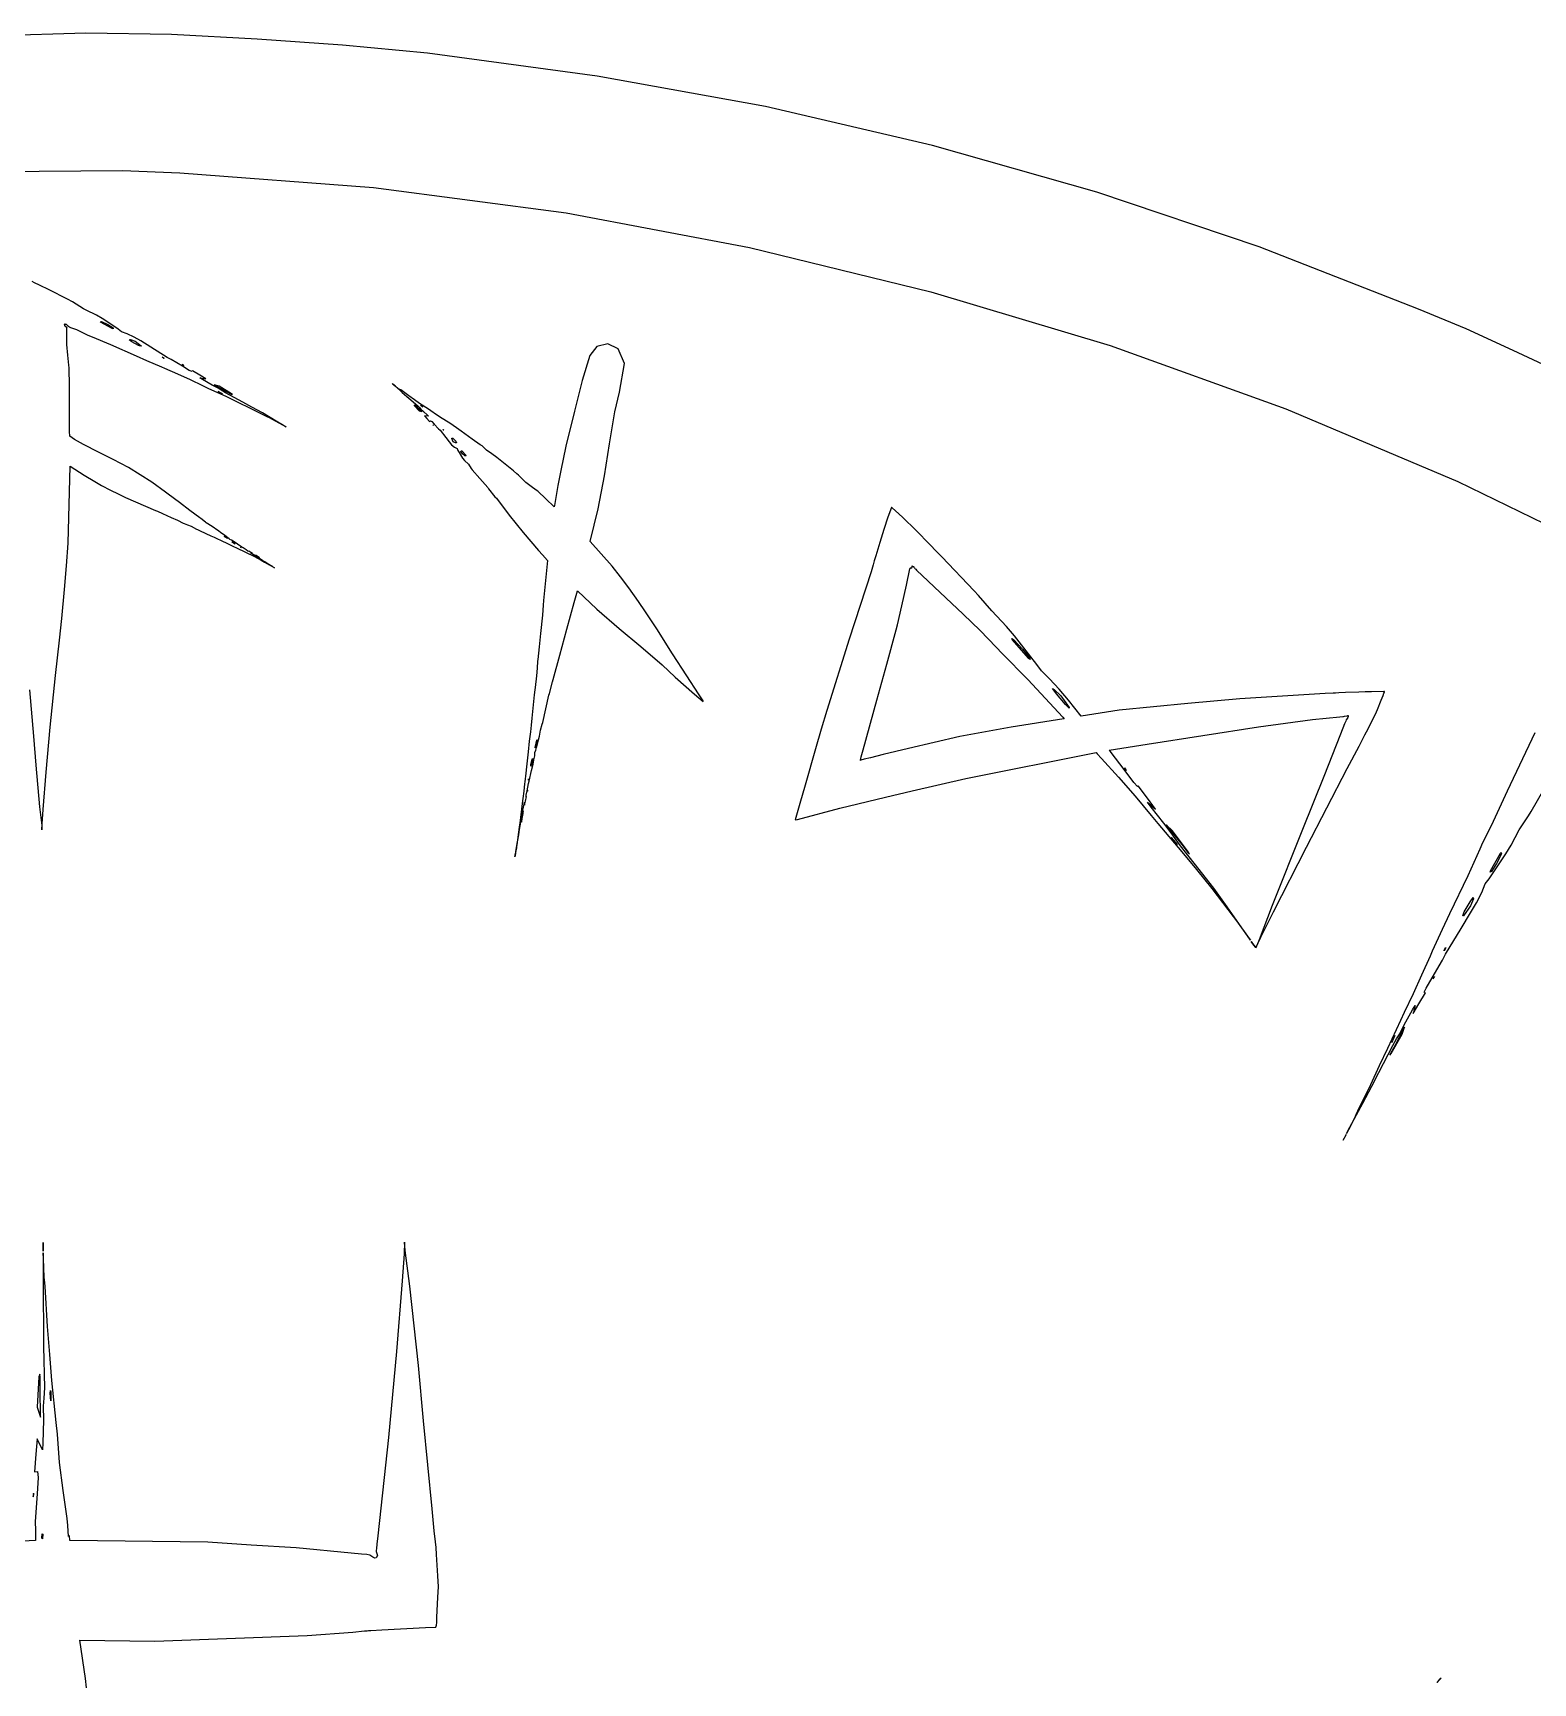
# Model space of a CAD drawing. Extents: x 0 to 162, y 0 to 357.
# Drawn here: x 80.14 to 111.96, y 322.48 to 357.49 of the extents above; entities that cross this region are included whole.
import ezdxf

# ---------------------------------------------------------------- set-up
doc = ezdxf.new("R2010")
doc.units = 0

msp = doc.modelspace()

# ---------------------------------------------------------------- linework, layer by layer
at = {"layer": 'Layer 1'}
for p, q in [((81.26275, 357.492077), (75.462397, 357.315001)), ((83.07795, 357.458775), (81.26275, 357.492077)), ((84.89114, 357.364276), (83.07795, 357.458775)), ((86.70188, 357.23225), (84.89114, 357.364276)), ((88.50962, 357.063763), (86.70188, 357.23225)), ((92.10816, 356.578502), (88.50962, 357.063763)), ((95.6813, 355.934305), (92.10816, 356.578502)), ((99.218531, 355.107607), (95.6813, 355.934305)), ((102.710337, 354.113755), (99.218531, 355.107607)), ((78.31076, 354.544785), (82.03745, 354.574418)), ((82.03745, 354.574418), (83.25179, 354.525698)), ((83.25179, 354.525698), (87.362265, 354.21553)), ((87.362265, 354.21553), (91.4487, 353.674)), ((106.150799, 352.954589), (102.710337, 354.113755)), ((91.4487, 353.674), (95.34042, 352.942266)), ((95.34042, 352.942266), (99.18479, 351.997858)), ((109.534, 351.631945), (106.150799, 352.954589)), ((80.172096, 352.192419), (80.120732, 352.216673)), ((80.275276, 352.142336), (80.172096, 352.192419)), ((80.479768, 352.040592), (80.275276, 352.142336)), ((80.872401, 351.843485), (80.479768, 352.040592)), ((80.976154, 351.785581), (80.872401, 351.843485)), ((99.18479, 351.997858), (102.990127, 350.858932)), ((81.131715, 351.685917), (80.976154, 351.785581)), ((81.207198, 351.63978), (81.131715, 351.685917)), ((81.238626, 351.623851), (81.207198, 351.63978)), ((81.268906, 351.6123), (81.238626, 351.623851)), ((81.487176, 351.505962), (81.268906, 351.6123)), ((81.607005, 351.434926), (81.487176, 351.505962)), ((110.546, 351.217), (109.534, 351.631945)), ((80.804519, 351.314974), (80.806529, 351.317988)), ((80.816432, 351.284695), (80.804519, 351.314974)), ((80.806529, 351.317988), (80.811409, 351.318129)), ((80.811409, 351.318129), (80.822029, 351.317988)), ((80.833794, 351.26116), (80.816432, 351.284695)), ((80.822029, 351.317988), (80.833653, 351.317424)), ((80.833653, 351.317424), (80.839823, 351.316922)), ((80.857188, 351.248819), (80.833794, 351.26116)), ((80.839823, 351.316922), (80.874694, 351.28205)), ((80.861348, 351.244585), (80.857188, 351.248819)), ((80.859062, 350.88539), (80.859626, 351.241715)), ((80.859626, 351.241715), (80.861348, 351.244585)), ((80.874694, 351.28205), (80.882732, 351.272435)), ((80.882732, 351.272435), (80.888757, 351.26856)), ((80.888757, 351.26856), (80.904689, 351.261315)), ((80.904689, 351.261315), (80.936402, 351.247035)), ((80.936402, 351.247035), (81.062837, 351.198459)), ((81.062837, 351.198459), (81.301343, 351.083008)), ((81.561166, 351.366921), (81.5884, 351.371)), ((81.568055, 351.355872), (81.561166, 351.366921)), ((81.817322, 351.221766), (81.568055, 351.355872)), ((81.5884, 351.371), (81.588432, 351.370508)), ((81.588432, 351.370508), (81.72505, 351.304855)), ((81.855555, 351.270828), (81.607005, 351.434926)), ((81.72505, 351.304855), (81.836265, 351.235902)), ((81.837126, 351.218035), (81.817322, 351.221766)), ((81.836265, 351.235902), (81.837126, 351.218035)), ((81.945533, 351.207611), (81.855555, 351.270828)), ((82.013831, 351.153509), (81.945533, 351.207611)), ((82.139397, 351.110385), (82.013831, 351.153509)), ((111.538068, 350.755561), (110.546, 351.217)), ((80.878577, 350.655568), (80.859062, 350.88539)), ((81.301343, 351.083008), (81.39405, 351.045754)), ((81.39405, 351.045754), (81.783378, 350.885734)), ((81.783378, 350.885734), (82.324398, 350.643715)), ((82.286776, 351.038489), (82.139397, 351.110385)), ((82.177361, 350.985557), (82.2045, 350.989)), ((82.236063, 350.941141), (82.177361, 350.985557)), ((82.2045, 350.989), (82.307251, 350.953841)), ((82.2045, 350.989), (82.2045, 350.989)), ((82.376556, 350.864295), (82.236063, 350.941141)), ((82.42813, 350.958414), (82.286776, 351.038489)), ((82.307251, 350.953841), (82.435114, 350.853962)), ((82.400375, 350.852455), (82.376556, 350.864295)), ((82.435678, 350.845566), (82.400375, 350.852455)), ((82.63779, 350.829546), (82.42813, 350.958414)), ((82.435114, 350.853962), (82.435678, 350.845566)), ((82.985792, 350.609977), (82.63779, 350.829546)), ((92.10181, 350.841379), (91.950257, 350.650445)), ((92.335904, 350.894401), (92.10181, 350.841379)), ((92.551124, 350.788138), (92.335904, 350.894401)), ((92.686873, 350.480392), (92.551124, 350.788138)), ((102.990127, 350.858932), (106.719411, 349.517296)), ((80.898525, 350.444901), (80.878577, 350.655568)), ((80.905414, 350.387714), (80.898525, 350.444901)), ((82.324398, 350.643715), (82.549987, 350.545271)), ((82.549987, 350.545271), (82.86125, 350.411165)), ((82.875493, 350.612328), (82.8826, 350.614)), ((82.916108, 350.589152), (82.875493, 350.612328)), ((82.8826, 350.614), (82.882526, 350.613333)), ((82.882526, 350.613333), (82.922994, 350.59073)), ((82.922994, 350.59073), (82.916108, 350.589152)), ((83.071607, 350.5675), (82.985792, 350.609977)), ((83.312554, 350.42055), (83.071607, 350.5675)), ((83.321832, 350.449905), (83.303894, 350.458654)), ((83.303894, 350.458654), (83.323266, 350.443442)), ((83.3369, 350.439), (83.321832, 350.449905)), ((83.323266, 350.443442), (83.3369, 350.439)), ((83.3369, 350.439), (83.3369, 350.439)), ((91.950257, 350.650445), (91.787234, 350.120768)), ((92.579242, 349.872429), (92.686873, 350.480392)), ((113.521308, 349.831171), (111.538068, 350.755561)), ((80.910723, 350.002331), (80.905414, 350.387714)), ((82.86125, 350.411165), (82.928701, 350.380239)), ((82.928701, 350.380239), (83.201073, 350.259694)), ((83.201073, 350.259694), (83.47029, 350.13958)), ((83.452756, 350.334376), (83.312554, 350.42055)), ((83.511881, 350.308474), (83.452756, 350.334376)), ((83.47029, 350.13958), (83.733191, 350.010929)), ((83.525515, 350.327775), (83.511881, 350.308474)), ((83.677774, 350.233708), (83.525515, 350.327775)), ((83.73605, 350.139497), (83.67763, 350.174941)), ((83.67763, 350.174941), (83.807071, 350.151838)), ((83.807071, 350.151838), (83.677774, 350.233708)), ((83.942267, 350.021892), (83.73605, 350.139497)), ((91.787234, 350.120768), (91.62407, 349.468248)), ((80.909718, 349.597359), (80.910723, 350.002331)), ((83.733191, 350.010929), (83.844409, 349.960129)), ((83.844409, 349.960129), (84.241631, 349.776371)), ((84.065395, 349.955736), (83.942267, 350.021892)), ((84.089251, 349.996393), (83.983632, 350.025383)), ((83.983632, 350.025383), (84.239644, 349.888407)), ((84.133275, 349.912039), (84.065395, 349.955736)), ((84.144237, 349.841849), (84.065883, 349.884399)), ((84.065883, 349.884399), (84.139636, 349.850891)), ((84.351291, 349.837606), (84.089251, 349.996393)), ((84.221961, 349.856933), (84.133275, 349.912039)), ((84.139636, 349.850891), (84.161734, 349.835177)), ((84.161734, 349.835177), (84.144237, 349.841849)), ((84.592634, 349.658466), (84.221961, 349.856933)), ((84.239644, 349.888407), (84.3434, 349.83)), ((84.241631, 349.776371), (84.483151, 349.660417)), ((84.3434, 349.83), (84.370378, 349.819738)), ((84.3434, 349.83), (84.3434, 349.83)), ((84.370378, 349.819738), (84.351291, 349.837606)), ((87.7741, 350.041), (87.758315, 350.053917)), ((87.758315, 350.053917), (87.771803, 350.042507)), ((87.771803, 350.042507), (87.792182, 350.025718)), ((87.792182, 350.025718), (87.7741, 350.041)), ((87.82173, 350.003039), (87.797907, 350.020763)), ((87.797907, 350.020763), (87.833927, 349.988547)), ((87.89592, 349.943916), (87.82173, 350.003039)), ((87.833927, 349.988547), (87.974132, 349.864344)), ((87.923617, 349.928992), (87.89592, 349.943916)), ((87.940551, 349.9178), (87.923617, 349.928992)), ((88.10932, 349.796106), (87.940551, 349.9178)), ((87.974132, 349.864344), (88.072577, 349.77874)), ((88.072577, 349.77874), (88.151647, 349.709644)), ((88.230007, 349.711653), (88.10932, 349.796106)), ((92.483526, 349.45239), (92.579242, 349.872429)), ((80.914741, 349.038475), (80.909718, 349.597359)), ((84.483151, 349.660417), (84.744187, 349.534204)), ((84.777899, 349.556361), (84.592634, 349.658466)), ((84.744187, 349.534204), (85.110412, 349.351019)), ((85.007365, 349.42979), (84.777899, 349.556361)), ((85.333695, 349.237422), (85.007365, 349.42979)), ((88.151647, 349.709644), (88.311227, 349.575752)), ((88.2386, 349.592), (88.224681, 349.598672)), ((88.224681, 349.598672), (88.2287, 349.586116)), ((88.2287, 349.586116), (88.330444, 349.477912)), ((88.341369, 349.634231), (88.230007, 349.711653)), ((88.281509, 349.552393), (88.2386, 349.592)), ((88.390574, 349.459974), (88.281509, 349.552393)), ((88.311227, 349.575752), (88.34495, 349.538084)), ((88.330444, 349.477912), (88.390574, 349.459974)), ((88.526921, 349.511893), (88.341369, 349.634231)), ((88.34495, 349.538084), (88.369785, 349.508089)), ((88.37411, 349.5827), (88.366936, 349.593605)), ((88.366936, 349.593605), (88.375832, 349.589228)), ((88.369785, 349.508089), (88.422022, 349.463461)), ((88.408981, 349.560441), (88.3741, 349.583)), ((88.3741, 349.583), (88.37411, 349.5827)), ((88.375832, 349.589228), (88.408981, 349.560441)), ((88.422022, 349.463461), (88.505111, 349.383742)), ((88.505111, 349.383742), (88.527209, 349.359491)), ((88.578725, 349.478097), (88.526921, 349.511893)), ((88.696112, 349.391994), (88.578725, 349.478097)), ((88.821966, 349.312204), (88.696112, 349.391994)), ((91.62407, 349.468248), (91.444543, 348.722739)), ((92.368004, 348.776051), (92.483526, 349.45239)), ((106.719411, 349.517296), (110.364832, 347.977028)), ((80.917612, 348.936443), (80.914741, 349.038475)), ((85.110412, 349.351019), (85.145859, 349.33301)), ((85.145859, 349.33301), (85.20039, 349.308457)), ((85.20039, 349.308457), (85.365851, 349.215177)), ((85.417515, 349.187051), (85.333695, 349.237422)), ((85.365851, 349.215177), (85.417515, 349.187051)), ((85.4177, 349.187), (85.421431, 349.184847)), ((85.43018, 349.179753), (85.4177, 349.187)), ((85.421431, 349.184847), (85.43018, 349.179753)), ((85.476435, 349.153865), (85.430224, 349.180557)), ((85.430224, 349.180557), (85.471711, 349.156306)), ((85.471711, 349.156306), (85.507, 349.136)), ((85.507, 349.136), (85.476435, 349.153865)), ((85.507, 349.136), (85.507, 349.136)), ((88.527209, 349.359491), (88.447134, 349.372405)), ((88.447134, 349.372405), (88.494347, 349.316438)), ((88.494347, 349.316438), (88.550887, 349.252148)), ((88.550887, 349.252148), (88.571554, 349.266713)), ((88.571554, 349.266713), (88.599249, 349.249565)), ((88.599249, 349.249565), (88.651197, 349.190728)), ((88.630794, 349.173662), (88.623617, 349.176532)), ((88.623617, 349.176532), (88.6282, 349.169)), ((88.6282, 349.169), (88.636102, 349.163116)), ((88.636102, 349.163116), (88.630794, 349.173662)), ((88.651197, 349.190728), (88.740315, 349.090491)), ((88.740315, 349.090491), (88.777339, 349.062077)), ((88.777339, 349.062077), (88.896154, 348.907448)), ((88.948684, 349.232274), (88.821966, 349.312204)), ((88.833039, 349.078061), (88.838924, 349.079424)), ((88.849112, 349.062779), (88.833039, 349.078061)), ((88.838924, 349.079424), (88.854709, 349.06371)), ((88.854709, 349.06371), (88.849112, 349.062779)), ((88.979537, 349.211671), (88.948684, 349.232274)), ((89.12003, 349.11667), (88.979537, 349.211671)), ((89.219767, 349.046066), (89.12003, 349.11667)), ((89.452961, 348.872353), (89.219767, 349.046066)), ((81.021509, 348.869641), (80.917612, 348.936443)), ((81.210076, 348.75864), (81.021509, 348.869641)), ((81.525357, 348.599995), (81.210076, 348.75864)), ((88.896154, 348.907448), (88.966614, 348.814458)), ((88.966614, 348.814458), (89.017696, 348.756696)), ((89.017696, 348.756696), (89.077394, 348.705106)), ((89.022171, 348.891211), (89.026621, 348.897454)), ((89.052738, 348.818962), (89.022171, 348.891211)), ((89.026621, 348.897454), (89.046998, 348.892574)), ((89.046998, 348.892574), (89.056613, 348.884107)), ((89.102974, 348.793844), (89.052738, 348.818962)), ((89.056613, 348.884107), (89.108993, 348.828713)), ((89.077394, 348.705106), (89.138385, 348.674324)), ((89.123638, 348.796644), (89.102974, 348.793844)), ((89.108993, 348.828713), (89.1236, 348.797)), ((89.1236, 348.797), (89.123638, 348.796644)), ((89.626892, 348.757621), (89.452961, 348.872353)), ((89.668379, 348.729994), (89.626892, 348.757621)), ((89.762805, 348.643462), (89.668379, 348.729994)), ((91.444543, 348.722739), (91.336054, 348.210066)), ((92.2598, 348.099), (92.368004, 348.776051)), ((81.84236, 348.445154), (81.525357, 348.599995)), ((82.161229, 348.274023), (81.84236, 348.445154)), ((89.138385, 348.674324), (89.153738, 348.635149)), ((89.153738, 348.635149), (89.178421, 348.589429)), ((89.178421, 348.589429), (89.252327, 348.470896)), ((89.212326, 348.615466), (89.222082, 348.628527)), ((89.248058, 348.565671), (89.212326, 348.615466)), ((89.222082, 348.628527), (89.233563, 348.625942)), ((89.233563, 348.625942), (89.325407, 348.529363)), ((89.302877, 348.518458), (89.248058, 348.565671)), ((89.252327, 348.470896), (89.292222, 348.419664)), ((89.292222, 348.419664), (89.377752, 348.343247)), ((89.323541, 348.521328), (89.302877, 348.518458)), ((89.325407, 348.529363), (89.3235, 348.522)), ((89.3235, 348.522), (89.323541, 348.521328)), ((89.377752, 348.343247), (89.435441, 348.253125)), ((89.87273, 348.56396), (89.762805, 348.643462)), ((89.980502, 348.482379), (89.87273, 348.56396)), ((90.330943, 348.20161), (89.980502, 348.482379)), ((80.882895, 346.665349), (80.926233, 348.300299)), ((80.926233, 348.300299), (81.226732, 348.108865)), ((81.226732, 348.108865), (81.45304, 347.974327)), ((82.661202, 347.959961), (82.161229, 348.274023)), ((89.435441, 348.253125), (89.455101, 348.226432)), ((89.455101, 348.226432), (89.618553, 348.039231)), ((89.618553, 348.039231), (89.78746, 347.850808)), ((90.405709, 348.140475), (90.330943, 348.20161)), ((90.435413, 348.107542), (90.405709, 348.140475)), ((90.592839, 347.957866), (90.435413, 348.107542)), ((91.336054, 348.210066), (91.274919, 347.893492)), ((92.127061, 347.398735), (92.2598, 348.099)), ((92.2598, 348.099), (92.2598, 348.099)), ((110.364832, 347.977028), (113.918583, 346.242206)), ((81.45304, 347.974327), (81.59425, 347.894252)), ((81.59425, 347.894252), (81.785399, 347.790928)), ((81.785399, 347.790928), (81.946124, 347.713077)), ((81.946124, 347.713077), (82.099963, 347.637953)), ((82.099963, 347.637953), (82.737127, 347.363139)), ((82.948354, 347.75073), (82.661202, 347.959961)), ((83.008052, 347.707322), (82.948354, 347.75073)), ((83.244272, 347.531814), (83.008052, 347.707322)), ((89.78746, 347.850808), (89.803532, 347.822394)), ((89.803532, 347.822394), (89.936992, 347.653202)), ((89.936992, 347.653202), (89.969425, 347.619979)), ((90.708649, 347.870112), (90.592839, 347.957866)), ((90.816133, 347.790525), (90.708649, 347.870112)), ((90.846412, 347.769576), (90.816133, 347.790525)), ((91.019623, 347.610787), (90.846412, 347.769576)), ((91.274919, 347.893492), (91.20044, 347.470224)), ((82.737127, 347.363139), (82.783047, 347.34434)), ((82.783047, 347.34434), (82.887376, 347.300644)), ((82.887376, 347.300644), (83.071063, 347.216045)), ((83.466705, 347.36291), (83.244272, 347.531814)), ((83.676797, 347.202687), (83.466705, 347.36291)), ((89.969425, 347.619979), (90.242085, 347.260993)), ((91.196136, 347.441093), (91.019623, 347.610787)), ((91.20044, 347.470224), (91.196136, 347.441093)), ((91.9616, 346.700295), (92.127061, 347.398735)), ((98.331856, 347.366948), (98.277611, 347.216337)), ((98.342045, 347.409211), (98.331856, 347.366948)), ((98.351076, 347.427866), (98.342045, 347.409211)), ((98.355668, 347.423915), (98.351076, 347.427866)), ((98.364566, 347.415951), (98.355668, 347.423915)), ((98.437035, 347.351014), (98.364566, 347.415951)), ((98.583268, 347.216191), (98.437035, 347.351014)), ((83.071063, 347.216045), (83.202082, 347.152827)), ((83.202082, 347.152827), (83.327363, 347.093631)), ((83.327363, 347.093631), (83.347167, 347.08624)), ((83.347167, 347.08624), (83.418775, 347.057396)), ((83.418775, 347.057396), (83.495982, 347.025178)), ((83.495982, 347.025178), (83.608922, 346.967777)), ((83.608922, 346.967777), (83.631452, 346.95486)), ((83.631452, 346.95486), (83.68197, 346.931757)), ((83.699471, 347.188262), (83.676797, 347.202687)), ((83.68197, 346.931757), (83.914163, 346.824343)), ((83.80093, 347.114286), (83.699471, 347.188262)), ((83.815422, 347.101801), (83.80093, 347.114286)), ((83.937116, 347.020803), (83.815422, 347.101801)), ((84.056798, 346.939292), (83.937116, 347.020803)), ((84.072441, 346.927597), (84.056798, 346.939292)), ((84.121808, 346.888348), (84.072441, 346.927597)), ((90.242085, 347.260993), (90.53957, 346.891181)), ((98.190791, 346.958668), (98.104256, 346.685361)), ((98.277611, 347.216337), (98.190791, 346.958668)), ((98.8753, 346.937), (98.583268, 347.216191)), ((99.163792, 346.639075), (98.8753, 346.937)), ((80.84716, 346.18416), (80.882895, 346.665349)), ((83.914163, 346.824343), (83.983333, 346.792915)), ((83.983333, 346.792915), (84.052358, 346.762133)), ((84.052358, 346.762133), (84.116936, 346.728122)), ((84.116936, 346.728122), (84.142192, 346.717144)), ((84.178636, 346.85491), (84.121808, 346.888348)), ((84.142192, 346.717144), (84.248243, 346.669643)), ((84.209488, 346.832668), (84.178636, 346.85491)), ((84.195316, 346.812248), (84.2029, 346.814)), ((84.196894, 346.808878), (84.195316, 346.812248)), ((84.262333, 346.767392), (84.196894, 346.808878)), ((84.2029, 346.814), (84.202922, 346.813171)), ((84.202922, 346.813171), (84.238798, 346.792721)), ((84.273779, 346.781795), (84.209488, 346.832668)), ((84.238798, 346.792721), (84.267785, 346.771484)), ((84.248243, 346.669643), (84.395193, 346.597318)), ((84.267644, 346.766173), (84.262333, 346.767392)), ((84.267785, 346.771484), (84.267644, 346.766173)), ((84.297028, 346.762423), (84.273779, 346.781795)), ((84.314678, 346.745919), (84.297028, 346.762423)), ((84.348116, 346.73207), (84.314678, 346.745919)), ((84.387003, 346.709685), (84.348116, 346.73207)), ((84.357032, 346.695428), (84.3644, 346.697)), ((84.372388, 346.682163), (84.357032, 346.695428)), ((84.3644, 346.697), (84.364353, 346.696215)), ((84.364353, 346.696215), (84.391762, 346.684949)), ((84.409842, 346.658702), (84.372388, 346.682163)), ((84.424316, 346.684931), (84.387003, 346.709685)), ((84.391762, 346.684949), (84.425629, 346.655033)), ((84.395193, 346.597318), (84.456469, 346.567611)), ((84.416302, 346.655033), (84.409842, 346.658702)), ((84.425773, 346.652665), (84.416302, 346.655033)), ((84.47971, 346.645609), (84.424316, 346.684931)), ((84.425629, 346.655033), (84.425773, 346.652665)), ((84.572561, 346.580529), (84.47971, 346.645609)), ((84.554213, 346.575311), (84.543305, 346.581983)), ((84.543305, 346.581983), (84.5561, 346.576)), ((84.556078, 346.57574), (84.554213, 346.575311)), ((84.5561, 346.576), (84.556078, 346.57574)), ((84.595523, 346.568111), (84.572561, 346.580529)), ((90.53957, 346.891181), (90.866476, 346.514262)), ((92.428567, 346.179226), (91.9616, 346.700295)), ((98.104256, 346.685361), (98.019445, 346.402575)), ((99.305719, 346.49313), (99.163792, 346.639075)), ((84.456469, 346.567611), (84.540995, 346.527358)), ((84.540995, 346.527358), (84.559362, 346.518609)), ((84.559362, 346.518609), (84.633267, 346.48424)), ((84.660389, 346.525848), (84.595523, 346.568111)), ((84.633267, 346.48424), (84.706168, 346.449727)), ((84.698274, 346.501165), (84.660389, 346.525848)), ((84.714059, 346.493489), (84.698274, 346.501165)), ((84.706168, 346.449727), (84.777779, 346.412846)), ((84.717217, 346.498439), (84.714059, 346.493489)), ((84.758402, 346.471388), (84.717217, 346.498439)), ((84.793561, 346.447997), (84.758402, 346.471388)), ((84.775479, 346.445917), (84.75955, 346.456032)), ((84.75955, 346.456032), (84.793561, 346.447997)), ((84.831446, 346.412265), (84.775479, 346.445917)), ((84.777779, 346.412846), (84.807915, 346.398137)), ((84.807915, 346.398137), (84.915399, 346.342384)), ((84.864884, 346.392676), (84.831446, 346.412265)), ((84.8421, 346.413), (84.91127, 346.371231)), ((84.869794, 346.40293), (84.8421, 346.413)), ((84.8421, 346.413), (84.8421, 346.413)), ((84.883395, 346.379694), (84.864884, 346.392676)), ((84.888437, 346.361559), (84.867053, 346.374473)), ((84.867053, 346.374473), (84.887, 346.364)), ((84.941118, 346.355071), (84.869794, 346.40293)), ((84.90779, 346.363189), (84.883395, 346.379694)), ((84.887, 346.364), (84.893028, 346.359405)), ((84.893028, 346.359405), (84.888437, 346.361559)), ((85.008388, 346.302345), (84.90779, 346.363189)), ((84.91127, 346.371231), (84.939396, 346.353364)), ((84.915399, 346.342384), (84.980838, 346.306293)), ((84.939396, 346.353364), (84.94657, 346.349991)), ((84.94657, 346.349991), (84.941118, 346.355071)), ((84.980838, 346.306293), (85.051441, 346.266901)), ((85.058906, 346.271131), (85.008388, 346.302345)), ((85.051441, 346.266901), (85.150891, 346.210217)), ((85.121616, 346.232385), (85.058906, 346.271131)), ((85.211309, 346.176491), (85.121616, 346.232385)), ((90.866476, 346.514262), (90.951002, 346.421916)), ((90.951002, 346.421916), (91.054755, 346.297284)), ((91.054755, 346.297284), (90.967647, 345.449023)), ((97.987441, 346.291789), (97.963334, 346.204967)), ((98.019445, 346.402575), (97.987441, 346.291789)), ((99.420092, 346.376533), (99.305719, 346.49313)), ((100.108056, 345.65549), (99.420092, 346.376533)), ((80.809706, 345.683326), (80.84716, 346.18416)), ((85.150891, 346.210217), (85.160506, 346.204835)), ((85.160506, 346.204835), (85.175145, 346.197373)), ((85.175145, 346.197373), (85.220348, 346.170251)), ((85.234268, 346.162067), (85.211309, 346.176491)), ((85.220348, 346.170251), (85.234268, 346.162067)), ((85.250693, 346.15228), (85.238783, 346.159601)), ((85.238783, 346.159601), (85.2494, 346.153)), ((85.2494, 346.153), (85.259159, 346.147116)), ((85.259159, 346.147116), (85.250693, 346.15228)), ((92.601634, 345.956076), (92.428567, 346.179226)), ((92.779998, 345.723669), (92.601634, 345.956076)), ((97.922434, 346.059741), (97.4544, 344.63)), ((97.963334, 346.204967), (97.922434, 346.059741)), ((98.673714, 345.777179), (98.742884, 346.120801)), ((98.742884, 346.120801), (98.744321, 346.125537)), ((98.744321, 346.125537), (98.74633, 346.130129)), ((98.74633, 346.130129), (98.749485, 346.135798)), ((98.749485, 346.135798), (98.758234, 346.144697)), ((98.758234, 346.144697), (98.78263, 346.146201)), ((98.78263, 346.146201), (98.789375, 346.155531)), ((98.789375, 346.155531), (98.789807, 346.174545)), ((98.789807, 346.174545), (98.789948, 346.185165)), ((98.789948, 346.185165), (98.795547, 346.183082)), ((98.795547, 346.183082), (98.8109, 346.174474)), ((98.8109, 346.174474), (98.819084, 346.169594)), ((98.819084, 346.169594), (98.823244, 346.167009)), ((98.823244, 346.167009), (98.826834, 346.162212)), ((98.826834, 346.162212), (98.842043, 346.141609)), ((98.842043, 346.141609), (98.850227, 346.130848)), ((98.850227, 346.130848), (98.854387, 346.125322)), ((98.854387, 346.125322), (98.865583, 346.114417)), ((98.865583, 346.114417), (98.884955, 346.095903)), ((98.884955, 346.095903), (99.504469, 345.505952)), ((80.748859, 345.068694), (80.809706, 345.683326)), ((91.621918, 345.412405), (91.660233, 345.555774)), ((91.660233, 345.555774), (91.690944, 345.656445)), ((91.690944, 345.656445), (92.097344, 345.269194)), ((92.984493, 345.431851), (92.779998, 345.723669)), ((98.570678, 345.339272), (98.673714, 345.777179)), ((100.19789, 345.556472), (100.108056, 345.65549)), ((100.48117, 345.232724), (100.19789, 345.556472)), ((90.961477, 345.354811), (90.945834, 345.139476)), ((90.967647, 345.449023), (90.961477, 345.354811)), ((91.465353, 344.840033), (91.621918, 345.412405)), ((92.097344, 345.269194), (92.571629, 344.860421)), ((93.133453, 345.211436), (92.984493, 345.431851)), ((93.370093, 344.852385), (93.133453, 345.211436)), ((98.477827, 344.937388), (98.570678, 345.339272)), ((99.504469, 345.505952), (99.870838, 345.158455)), ((100.790855, 344.902948), (100.48117, 345.232724)), ((80.699781, 344.607969), (80.748859, 345.068694)), ((90.945834, 345.139476), (90.9068, 344.751006)), ((91.3138, 344.295), (91.465353, 344.840033)), ((92.571629, 344.860421), (93.035153, 344.475036)), ((93.708477, 344.319479), (93.370093, 344.852385)), ((98.255394, 344.100106), (98.454149, 344.828109)), ((98.454149, 344.828109), (98.477827, 344.937388)), ((99.870838, 345.158455), (100.234478, 344.815335)), ((100.960188, 344.701182), (100.790855, 344.902948)), ((80.618125, 343.85959), (80.699781, 344.607969)), ((90.9068, 344.751006), (90.87437, 344.470167)), ((97.4544, 344.63), (96.981114, 343.1191)), ((100.234478, 344.815335), (100.573294, 344.460444)), ((100.914, 344.621), (100.903809, 344.642449)), ((100.903809, 344.642449), (100.941, 344.625)), ((101.263265, 344.221242), (100.914, 344.621)), ((100.94038, 344.62513), (101.13167, 344.41676)), ((100.941, 344.625), (100.94038, 344.62513)), ((101.311487, 344.258968), (100.960188, 344.701182)), ((90.843658, 344.162706), (90.834627, 344.015685)), ((90.84538, 344.202674), (90.843658, 344.162706)), ((90.87437, 344.470167), (90.84538, 344.202674)), ((91.170844, 343.777457), (91.3138, 344.295)), ((93.035153, 344.475036), (93.489776, 344.085635)), ((94.008979, 343.850934), (93.708477, 344.319479)), ((100.573294, 344.460444), (100.70245, 344.329352)), ((100.70245, 344.329352), (101.242747, 343.773987)), ((101.13167, 344.41676), (101.287804, 344.225323)), ((101.290389, 344.199359), (101.263265, 344.221242)), ((101.287804, 344.225323), (101.290389, 344.199359)), ((101.438205, 344.093651), (101.311487, 344.258968)), ((80.501742, 342.76658), (80.618125, 343.85959)), ((90.822858, 343.855532), (90.790569, 343.608991)), ((90.834627, 344.015685), (90.822858, 343.855532)), ((91.159795, 343.724862), (91.170844, 343.777457)), ((93.489776, 344.085635), (93.76545, 343.827038)), ((93.76545, 343.827038), (94.171714, 343.464185)), ((94.257961, 343.471218), (94.008979, 343.850934)), ((98.040282, 343.336659), (98.255394, 344.100106)), ((101.53464, 343.959474), (101.438205, 344.093651)), ((101.707419, 343.79265), (101.53464, 343.959474)), ((101.911053, 343.566985), (101.707419, 343.79265)), ((80.064053, 343.558812), (80.149868, 342.576448)), ((90.771339, 343.450704), (90.720395, 342.95561)), ((90.781959, 343.558047), (90.771339, 343.450704)), ((90.790569, 343.608991), (90.781959, 343.558047)), ((91.020022, 343.152778), (91.084456, 343.440721)), ((91.084456, 343.440721), (91.096366, 343.478033)), ((91.096366, 343.478033), (91.159795, 343.724862)), ((94.171714, 343.464185), (94.358988, 343.305325)), ((94.355401, 343.325416), (94.257961, 343.471218)), ((101.242747, 343.773987), (101.98711, 342.976097)), ((101.849341, 343.471277), (101.767401, 343.583426)), ((101.767401, 343.583426), (101.803565, 343.565559)), ((101.803565, 343.565559), (101.944055, 343.429443)), ((102.043075, 343.244393), (101.849341, 343.471277)), ((102.106351, 343.334795), (101.911053, 343.566985)), ((101.944055, 343.429443), (102.122289, 343.180749)), ((107.55597, 343.481176), (105.73991, 343.36343)), ((107.721431, 343.486199), (107.55597, 343.481176)), ((107.769076, 343.487777), (107.721431, 343.486199)), ((107.840255, 343.490935), (107.769076, 343.487777)), ((107.982038, 343.497034), (107.840255, 343.490935)), ((108.264026, 343.508873), (107.982038, 343.497034)), ((108.399639, 343.512748), (108.264026, 343.508873)), ((108.532238, 343.515618), (108.399639, 343.512748)), ((108.796, 343.521), (108.532238, 343.515618)), ((108.742077, 343.336001), (108.780394, 343.434733)), ((108.780394, 343.434733), (108.799622, 343.484314)), ((108.812542, 343.520774), (108.796, 343.521)), ((108.799622, 343.484314), (108.809093, 343.50915)), ((108.809093, 343.50915), (108.811534, 343.515392)), ((108.811534, 343.515392), (108.812824, 343.518477)), ((108.812824, 343.518477), (108.812542, 343.520774)), ((90.954151, 342.866557), (91.020022, 343.152778)), ((94.358988, 343.305325), (94.355401, 343.325416)), ((96.981114, 343.1191), (96.861141, 342.721731)), ((97.749108, 342.281609), (98.040282, 343.336659)), ((102.075937, 343.207657), (102.043075, 343.244393)), ((102.123579, 343.168264), (102.075937, 343.207657)), ((102.379152, 343.000427), (102.106351, 343.334795)), ((102.122289, 343.180749), (102.124, 343.168)), ((102.124, 343.168), (102.123579, 343.168264)), ((103.18307, 343.121904), (102.379152, 343.000427)), ((104.63563, 343.269506), (103.18307, 343.121904)), ((105.73991, 343.36343), (104.63563, 343.269506)), ((108.618232, 343.037738), (108.665733, 343.139902)), ((108.665733, 343.139902), (108.742077, 343.336001)), ((80.415783, 341.8061), (80.501742, 342.76658)), ((90.705903, 342.808519), (90.692413, 342.662215)), ((90.720395, 342.95561), (90.705903, 342.808519)), ((90.90866, 342.703176), (90.943963, 342.827952)), ((90.943963, 342.827952), (90.954151, 342.866557)), ((100.89388, 342.763078), (99.80109, 342.564035)), ((102.00734, 342.9421), (100.89388, 342.763078)), ((101.98711, 342.976097), (102.017245, 342.943664)), ((102.017245, 342.943664), (102.00734, 342.9421)), ((103.772629, 342.405508), (106.134869, 342.771807)), ((106.134869, 342.771807), (107.285769, 342.925141)), ((107.285769, 342.925141), (107.861369, 342.986276)), ((107.861369, 342.986276), (107.92882, 342.993165)), ((107.965416, 342.838115), (107.876586, 342.613887)), ((107.92882, 342.993165), (107.939152, 342.993952)), ((107.939152, 342.993952), (107.961109, 342.995533)), ((107.961109, 342.995533), (108.016789, 343.006294)), ((107.987658, 342.894082), (107.965416, 342.838115)), ((107.99871, 342.921777), (107.987658, 342.894082)), ((108.003157, 342.927447), (107.99871, 342.921777)), ((108.02052, 342.94933), (108.003157, 342.927447)), ((108.016789, 343.006294), (108.032576, 343.009963)), ((108.035731, 342.970282), (108.02052, 342.94933)), ((108.032576, 343.009963), (108.040611, 343.011755)), ((108.038746, 342.989727), (108.035731, 342.970282)), ((108.041043, 343.008024), (108.038746, 342.989727)), ((108.040611, 343.011755), (108.041043, 343.008024)), ((108.396372, 342.601267), (108.462528, 342.727121)), ((108.462528, 342.727121), (108.565996, 342.933623)), ((108.565996, 342.933623), (108.618232, 343.037738)), ((80.149868, 342.576448), (80.196793, 341.959793)), ((90.667586, 342.465958), (90.646346, 342.240872)), ((90.672177, 342.519128), (90.667586, 342.465958)), ((90.692413, 342.662215), (90.672177, 342.519128)), ((90.795039, 342.335966), (90.826179, 342.4893)), ((90.821291, 342.403555), (90.803353, 342.332235)), ((90.820979, 342.335156), (90.86647, 342.497747)), ((90.8213, 342.404), (90.821291, 342.403555)), ((90.835077, 342.485066), (90.8213, 342.404)), ((90.826179, 342.4893), (90.830342, 342.49583)), ((90.830342, 342.49583), (90.835077, 342.485066)), ((90.86647, 342.497747), (90.885125, 342.573233)), ((90.885125, 342.573233), (90.90866, 342.703176)), ((96.861141, 342.721731), (96.738445, 342.307573)), ((99.80109, 342.564035), (98.71131, 342.311824)), ((102.968282, 342.27743), (103.772629, 342.405508)), ((107.876586, 342.613887), (107.521695, 341.716985)), ((108.270662, 342.36398), (108.396372, 342.601267)), ((112.001287, 342.645246), (111.411912, 341.405786)), ((90.646346, 342.240872), (90.607458, 341.92064)), ((90.702899, 341.971389), (90.720261, 342.058999)), ((90.733034, 342.031807), (90.70462, 341.942187)), ((90.720261, 342.058999), (90.732603, 342.09954)), ((90.732603, 342.09954), (90.737053, 342.088776)), ((90.737053, 342.088776), (90.733, 342.032)), ((90.733, 342.032), (90.733034, 342.031807)), ((90.747375, 341.980123), (90.766603, 342.069023)), ((90.766603, 342.069023), (90.781815, 342.157641)), ((90.781815, 342.157641), (90.786983, 342.227096)), ((90.786983, 342.227096), (90.803199, 342.274955)), ((90.795603, 342.325992), (90.795039, 342.335966)), ((90.803353, 342.332235), (90.795603, 342.325992)), ((90.803199, 342.274955), (90.820979, 342.335156)), ((96.738445, 342.307573), (96.519887, 341.536376)), ((97.690846, 342.05818), (97.69099, 342.063488)), ((97.697016, 342.058897), (97.690846, 342.05818)), ((97.69099, 342.063488), (97.709789, 342.135737)), ((97.701178, 342.060762), (97.697016, 342.058897)), ((97.70146, 342.065498), (97.701178, 342.060762)), ((97.704763, 342.066429), (97.70146, 342.065498)), ((97.77135, 342.083004), (97.704763, 342.066429)), ((97.709789, 342.135737), (97.749108, 342.281609)), ((97.90481, 342.115939), (97.77135, 342.083004)), ((98.172591, 342.181522), (97.90481, 342.115939)), ((98.71131, 342.311824), (98.172591, 342.181522)), ((99.927981, 341.671626), (102.693901, 342.223906)), ((102.693901, 342.223906), (102.716002, 342.19907)), ((102.716002, 342.19907), (102.807269, 342.101845)), ((102.807269, 342.101845), (103.167754, 341.702111)), ((102.987656, 342.253608), (102.968282, 342.27743)), ((103.306813, 341.837517), (102.987656, 342.253608)), ((108.019671, 341.889192), (108.270662, 342.36398)), ((80.196793, 341.959793), (80.279165, 341.075874)), ((80.354651, 341.018901), (80.415783, 341.8061)), ((90.591959, 341.787538), (90.571579, 341.604712)), ((90.607458, 341.92064), (90.591959, 341.787538)), ((90.661989, 341.618848), (90.714942, 341.844727)), ((90.700458, 341.956967), (90.702899, 341.971389)), ((90.701177, 341.939103), (90.700458, 341.956967)), ((90.70462, 341.942187), (90.701177, 341.939103)), ((90.714942, 341.844727), (90.747375, 341.980123)), ((103.167754, 341.702111), (103.51877, 341.297856)), ((103.31799, 341.87155), (103.294456, 341.899602)), ((103.294456, 341.899602), (103.32, 341.861)), ((103.490785, 341.593053), (103.306813, 341.837517)), ((103.337938, 341.842848), (103.31799, 341.87155)), ((103.32, 341.861), (103.337938, 341.842848)), ((107.521695, 341.716985), (107.068221, 340.594635)), ((107.154765, 340.216922), (108.019671, 341.889192)), ((111.922105, 340.976192), (112.328942, 341.675493)), ((90.550198, 341.405813), (90.532833, 341.247958)), ((90.566987, 341.564887), (90.550198, 341.405813)), ((90.571579, 341.604712), (90.566987, 341.564887)), ((90.603008, 341.323229), (90.62195, 341.413351)), ((90.62195, 341.413351), (90.654239, 341.567402)), ((90.631174, 341.409752), (90.6339, 341.42)), ((90.631603, 341.417214), (90.631174, 341.409752)), ((90.635478, 341.430761), (90.631603, 341.417214)), ((90.6339, 341.42), (90.635478, 341.430761)), ((90.651379, 341.667159), (90.6479, 341.64)), ((90.6479, 341.64), (90.647936, 341.639391)), ((90.647936, 341.639391), (90.651379, 341.667159)), ((90.654239, 341.567402), (90.661989, 341.618848)), ((96.519887, 341.536376), (96.405658, 341.142168)), ((98.224155, 341.278355), (98.791421, 341.414104)), ((98.791421, 341.414104), (99.927981, 341.671626)), ((103.567704, 341.505013), (103.490785, 341.593053)), ((103.584781, 341.521013), (103.567704, 341.505013)), ((103.783392, 341.25516), (103.584781, 341.521013)), ((111.411912, 341.405786), (111.240423, 341.036118)), ((80.279165, 341.075874), (80.322791, 340.679942)), ((80.333699, 340.71424), (80.354651, 341.018901)), ((90.503702, 341.023659), (90.474283, 340.787157)), ((90.511452, 341.089456), (90.503702, 341.023659)), ((90.532833, 341.247958), (90.511452, 341.089456)), ((90.538573, 340.987228), (90.512169, 340.828512)), ((90.521355, 340.926931), (90.533982, 341.003348)), ((90.533982, 341.003348), (90.557804, 341.133435)), ((90.537284, 340.931549), (90.538573, 340.987228)), ((90.557804, 341.133435), (90.565266, 341.17097)), ((90.565266, 341.17097), (90.568568, 341.107253)), ((90.568568, 341.107253), (90.586791, 341.191491)), ((90.586791, 341.191491), (90.607458, 341.289721)), ((90.598992, 341.28886), (90.603008, 341.323229)), ((90.607458, 341.289721), (90.598992, 341.28886)), ((96.405658, 341.142168), (96.348254, 340.943842)), ((96.359306, 340.808446), (97.254779, 341.044226)), ((97.254779, 341.044226), (98.224155, 341.278355)), ((103.51877, 341.297856), (103.859737, 340.887432)), ((103.951579, 341.02656), (103.783392, 341.25516)), ((103.860602, 341.06974), (103.784684, 341.170775)), ((103.784684, 341.170775), (103.951579, 341.02656)), ((104.127237, 340.724249), (103.860602, 341.06974)), ((111.240423, 341.036118), (111.072665, 340.667237)), ((111.86384, 340.882986), (111.922105, 340.976192)), ((80.322791, 340.679942), (80.328944, 340.585559)), ((80.328944, 340.585559), (80.333699, 340.71424)), ((90.454768, 340.641497), (90.432955, 340.483498)), ((90.474283, 340.787157), (90.454768, 340.641497)), ((90.46223, 340.593782), (90.500115, 340.824397)), ((90.491371, 340.857718), (90.487784, 340.842647)), ((90.487784, 340.842647), (90.488645, 340.85255)), ((90.488645, 340.85255), (90.496682, 340.901414)), ((90.496682, 340.901414), (90.4913, 340.858)), ((90.4913, 340.858), (90.491371, 340.857718)), ((90.5004, 340.763), (90.499107, 340.747788)), ((90.499107, 340.747788), (90.503699, 340.762354)), ((90.500115, 340.824397), (90.511884, 340.88223)), ((90.512169, 340.828512), (90.5004, 340.763)), ((90.503699, 340.762354), (90.537284, 340.931549)), ((90.511884, 340.88223), (90.521355, 340.926931)), ((96.319555, 340.844393), (96.30506, 340.794597)), ((96.30506, 340.794597), (96.359306, 340.808446)), ((96.348254, 340.943842), (96.319555, 340.844393)), ((103.859737, 340.887432), (104.003244, 340.719228)), ((104.003244, 340.719228), (104.512401, 340.116148)), ((104.285665, 340.52406), (104.127237, 340.724249)), ((104.18, 340.693), (104.508628, 340.277696)), ((104.315342, 340.561394), (104.18, 340.693)), ((104.18, 340.693), (104.18, 340.693)), ((111.072665, 340.667237), (110.891131, 340.312202)), ((111.668243, 340.584421), (111.86384, 340.882986)), ((90.381867, 340.124162), (90.417743, 340.332244)), ((90.432955, 340.483498), (90.400522, 340.25956)), ((90.417743, 340.332244), (90.442426, 340.477114)), ((90.442426, 340.477114), (90.46223, 340.593782)), ((104.372917, 340.4033), (104.285665, 340.52406)), ((104.387523, 340.293851), (104.287213, 340.421785)), ((104.287213, 340.421785), (104.381639, 340.310784)), ((104.651, 340.11), (104.315342, 340.561394)), ((104.486573, 340.248456), (104.372917, 340.4033)), ((104.381639, 340.310784), (104.409909, 340.269312)), ((104.409909, 340.269312), (104.387523, 340.293851)), ((104.508628, 340.277696), (104.641227, 340.10549)), ((107.068221, 340.594635), (106.431057, 338.979475)), ((110.891131, 340.312202), (110.831582, 340.177523)), ((111.498475, 340.262123), (111.668243, 340.584421)), ((90.3638, 340.019), (90.362953, 340.01412)), ((90.362953, 340.01412), (90.3638, 340.019)), ((90.366632, 340.03687), (90.363762, 340.019434)), ((90.363762, 340.019434), (90.3662, 340.034)), ((90.3638, 340.019), (90.3638, 340.019)), ((90.3662, 340.034), (90.370936, 340.062772)), ((90.370936, 340.062772), (90.366632, 340.03687)), ((90.372539, 340.070491), (90.381867, 340.124162)), ((90.377419, 340.102422), (90.372539, 340.070491)), ((90.393921, 340.206175), (90.377419, 340.102422)), ((90.397508, 340.238032), (90.393921, 340.206175)), ((90.400522, 340.25956), (90.397508, 340.238032)), ((104.957988, 339.648317), (104.486573, 340.248456)), ((104.512401, 340.116148), (104.819789, 339.744179)), ((104.641227, 340.10549), (104.675523, 340.067819)), ((104.675523, 340.067819), (104.651, 340.11)), ((106.456898, 338.842572), (107.154765, 340.216922)), ((110.831582, 340.177523), (110.575999, 339.608453)), ((111.06089, 339.717322), (111.272703, 340.093163)), ((111.130672, 339.691403), (111.386684, 340.079441)), ((111.292797, 340.073862), (111.188, 339.872)), ((111.272703, 340.093163), (111.289354, 340.106724)), ((111.289354, 340.106724), (111.292797, 340.073862)), ((111.386684, 340.079441), (111.498475, 340.262123)), ((104.819789, 339.744179), (105.149424, 339.341575)), ((105.191902, 339.344804), (104.957988, 339.648317)), ((110.575999, 339.608453), (110.191836, 338.805466)), ((111.032656, 339.548901), (111.130672, 339.691403)), ((111.054144, 339.690559), (111.06089, 339.717322)), ((111.080264, 339.699672), (111.054144, 339.690559)), ((111.18818, 339.871446), (111.080264, 339.699672)), ((111.188, 339.872), (111.18818, 339.871446)), ((105.149424, 339.341575), (105.597734, 338.746961)), ((105.473317, 338.954039), (105.191902, 339.344804)), ((110.763442, 339.038531), (110.877959, 339.258664)), ((110.877959, 339.258664), (110.949279, 339.437615)), ((110.949279, 339.437615), (111.032656, 339.548901)), ((105.867813, 338.387766), (105.473317, 338.954039)), ((106.431057, 338.979475), (106.151375, 338.253194)), ((110.638694, 338.972673), (110.485574, 338.763442)), ((110.504661, 338.842656), (110.625492, 339.057125)), ((110.625492, 339.057125), (110.693657, 339.152197)), ((110.637289, 338.821912), (110.763442, 339.038531)), ((110.639, 338.973), (110.638694, 338.972673)), ((110.696959, 339.119406), (110.639, 338.973)), ((110.693657, 339.152197), (110.696959, 339.119406)), ((105.597734, 338.746961), (105.640787, 338.689845)), ((105.640787, 338.689845), (105.706799, 338.6069)), ((105.706799, 338.6069), (105.906415, 338.327565)), ((106.189405, 338.309235), (106.456898, 338.842572)), ((110.191836, 338.805466), (110.034842, 338.470598)), ((110.436096, 338.495006), (110.637289, 338.821912)), ((110.473376, 338.758706), (110.485862, 338.80678)), ((110.485574, 338.763442), (110.473376, 338.758706)), ((110.485862, 338.80678), (110.504661, 338.842656)), ((105.968552, 338.241894), (105.867813, 338.387766)), ((105.906415, 338.327565), (105.968552, 338.241894)), ((105.985, 338.218), (106.033218, 338.149118)), ((106.038814, 338.141498), (105.985, 338.218)), ((105.985, 338.218), (105.985, 338.218)), ((106.08052, 338.082128), (106.189405, 338.309235)), ((106.151375, 338.253194), (106.08052, 338.082128)), ((110.034842, 338.470598), (109.822893, 338.009083)), ((110.102016, 337.949471), (110.436096, 338.495006)), ((106.033218, 338.149118), (106.071964, 338.094085)), ((106.071964, 338.094085), (106.038814, 338.141498)), ((106.072, 338.094), (106.075587, 338.088906)), ((106.075587, 338.088906), (106.072, 338.094)), ((106.072, 338.094), (106.072, 338.094)), ((109.776829, 337.908629), (109.596729, 337.505238)), ((109.822893, 338.009083), (109.776829, 337.908629)), ((110.038443, 337.820817), (110.102016, 337.949471)), ((110.074289, 338.0264), (110.108873, 338.088825)), ((110.07644, 338.01865), (110.074289, 338.0264)), ((110.110022, 338.080428), (110.07644, 338.01865)), ((110.108873, 338.088825), (110.110022, 338.080428)), ((109.596729, 337.505238), (109.417061, 337.105073)), ((109.820601, 337.44512), (110.038443, 337.820817)), ((109.874058, 337.47498), (109.851814, 337.442979)), ((109.861, 337.448), (109.874058, 337.47498)), ((109.541351, 336.891834), (109.680695, 337.130916)), ((109.654003, 337.138378), (109.693037, 337.225701)), ((109.680695, 337.130916), (109.654003, 337.138378)), ((109.693037, 337.225701), (109.820601, 337.44512)), ((109.844927, 337.423534), (109.861, 337.448)), ((109.851814, 337.442979), (109.844927, 337.423534)), ((109.417061, 337.105073), (109.225339, 336.707422)), ((109.406026, 336.770213), (109.458548, 336.861842)), ((109.420233, 336.687124), (109.541351, 336.891834)), ((109.458548, 336.861842), (109.420233, 336.687124)), ((109.14928, 336.540883), (108.873893, 335.943399)), ((109.133078, 336.260266), (109.231522, 336.449767)), ((109.225339, 336.707422), (109.14928, 336.540883)), ((109.231522, 336.449767), (109.406026, 336.770213)), ((108.952191, 335.837192), (109.187395, 336.250848)), ((108.9825, 336.11103), (108.959538, 336.074866)), ((108.959538, 336.074866), (108.969729, 336.10041)), ((108.969729, 336.10041), (109.032871, 336.221528)), ((108.983, 336.111), (108.9825, 336.11103)), ((109.032871, 336.221528), (108.983, 336.111)), ((108.987132, 336.010926), (109.068644, 336.151777)), ((109.23303, 336.398803), (109.028823, 336.004663)), ((109.068644, 336.151777), (109.133078, 336.260266)), ((109.187395, 336.250848), (109.23303, 336.398803)), ((108.691513, 335.437767), (108.987132, 336.010926)), ((108.873893, 335.943399), (108.700253, 335.576601)), ((108.942, 335.843), (108.926359, 335.803607)), ((108.926359, 335.803607), (108.952191, 335.837192)), ((109.028823, 336.004663), (108.942, 335.843)), ((108.700253, 335.576601), (108.510826, 335.179018)), ((108.539539, 335.148746), (108.691513, 335.437767)), ((108.510826, 335.179018), (108.238451, 334.616764)), ((108.351116, 334.78976), (108.539539, 335.148746)), ((108.078459, 334.274863), (108.351116, 334.78976)), ((108.178338, 334.480936), (108.047316, 334.222268)), ((108.213051, 334.562448), (108.178338, 334.480936)), ((108.238451, 334.616764), (108.213051, 334.562448)), ((107.962555, 334.056612), (107.934, 334.001)), ((107.934, 334.001), (107.959259, 334.049291)), ((107.934, 334.001), (107.934, 334.001)), ((107.959259, 334.049291), (107.99614, 334.120975)), ((107.99614, 334.120975), (107.962555, 334.056612)), ((108.007709, 334.142049), (108.078459, 334.274863)), ((108.047316, 334.222268), (108.007709, 334.142049)), ((80.3521, 331.828), (80.352961, 331.754168)), ((80.353824, 331.74326), (80.3521, 331.828)), ((80.3521, 331.828), (80.3521, 331.828)), ((80.352961, 331.754168), (80.35497, 331.645103)), ((80.35497, 331.645103), (80.353824, 331.74326)), ((80.355279, 331.612373), (80.354997, 331.408307)), ((80.360876, 331.491111), (80.355279, 331.612373)), ((88.013001, 331.592937), (87.970521, 331.013964)), ((88.022032, 331.837451), (88.013001, 331.592937)), ((88.036391, 331.6578), (88.022032, 331.837451)), ((88.135265, 330.903965), (88.036391, 331.6578)), ((80.354997, 331.408307), (80.35636, 330.617953)), ((80.372859, 331.097761), (80.360876, 331.491111)), ((80.389434, 330.978006), (80.372859, 331.097761)), ((80.396323, 330.896782), (80.389434, 330.978006)), ((80.449132, 330.0496), (80.396323, 330.896782)), ((87.970521, 331.013964), (87.848471, 329.518354)), ((88.318667, 329.221155), (88.135265, 330.903965)), ((80.35636, 330.617953), (80.360594, 330.067902)), ((80.360594, 330.067902), (80.363681, 329.624757)), ((80.494694, 329.452616), (80.449132, 330.0496)), ((80.363681, 329.624757), (80.381261, 328.749869)), ((80.539325, 328.902565), (80.494694, 329.452616)), ((87.848471, 329.518354), (87.679637, 327.692094)), ((88.42163, 328.047425), (88.318667, 329.221155)), ((80.263534, 328.979502), (80.229738, 328.334374)), ((80.280251, 329.036116), (80.263534, 328.979502)), ((80.2908, 328.979), (80.280251, 329.036116)), ((80.288288, 328.73008), (80.2908, 328.979)), ((80.297472, 328.127787), (80.288288, 328.73008)), ((80.2908, 328.979), (80.2908, 328.979)), ((80.381261, 328.749869), (80.367771, 328.529372)), ((80.631098, 328.011184), (80.539325, 328.902565)), ((80.367771, 328.529372), (80.353563, 328.358314)), ((80.50034, 328.632171), (80.5078, 328.69)), ((80.518352, 328.467571), (80.50034, 328.632171)), ((80.5078, 328.69), (80.50809, 328.69016)), ((80.50809, 328.69016), (80.51512, 328.652991)), ((80.51512, 328.652991), (80.518352, 328.467571)), ((80.229738, 328.334374), (80.297472, 328.127787)), ((80.357941, 328.068576), (80.348754, 327.573626)), ((80.353563, 328.358314), (80.357941, 328.068576)), ((88.604171, 326.177545), (88.42163, 328.047425)), ((80.658507, 327.763063), (80.631098, 328.011184)), ((80.70414, 327.164645), (80.658507, 327.763063)), ((87.679637, 327.692094), (87.456117, 325.608464)), ((80.19822, 327.342153), (80.17002, 326.966956)), ((80.22577, 327.664321), (80.19822, 327.342153)), ((80.340505, 327.430407), (80.22577, 327.664321)), ((80.348754, 327.573626), (80.340505, 327.430407)), ((80.17002, 326.966956), (80.235888, 326.974923)), ((80.235888, 326.974923), (80.2511, 326.845479)), ((80.780198, 326.570604), (80.70414, 327.164645)), ((80.2511, 326.845479), (80.226202, 326.501281)), ((80.147733, 326.511534), (80.1407, 326.472)), ((80.1407, 326.472), (80.143068, 326.431388)), ((80.143068, 326.431388), (80.155051, 326.483839)), ((80.155051, 326.483839), (80.147733, 326.511534)), ((80.226202, 326.501281), (80.184013, 325.912622)), ((80.860417, 325.972618), (80.780198, 326.570604)), ((80.877915, 325.822871), (80.860417, 325.972618)), ((88.652027, 325.710437), (88.604171, 326.177545)), ((80.184013, 325.912622), (80.193698, 325.71803)), ((80.193698, 325.71803), (80.190312, 325.509874)), ((80.329497, 325.555289), (80.331292, 325.65072)), ((80.331292, 325.65072), (80.345067, 325.642682)), ((80.345067, 325.642682), (80.342127, 325.545962)), ((80.893914, 325.591827), (80.877915, 325.822871)), ((80.913503, 325.604454), (80.893914, 325.591827)), ((80.923477, 325.508018), (80.913503, 325.604454)), ((87.456117, 325.608464), (87.436601, 325.430232)), ((88.676496, 325.477039), (88.652027, 325.710437)), ((80.190312, 325.509874), (79.922243, 325.496671)), ((80.342127, 325.545962), (80.329497, 325.555289)), ((83.849407, 325.470277), (80.923477, 325.508018)), ((84.765759, 325.412085), (83.849407, 325.470277)), ((85.719497, 325.350019), (84.765759, 325.412085)), ((86.890857, 325.241959), (85.719497, 325.350019)), ((87.110491, 325.220005), (86.890857, 325.241959)), ((87.421973, 325.296493), (87.420108, 325.276258)), ((87.420108, 325.276258), (87.449956, 325.186855)), ((87.426771, 325.34105), (87.421973, 325.296493)), ((87.436601, 325.430232), (87.426771, 325.34105)), ((88.688914, 325.360298), (88.676496, 325.477039)), ((88.69523, 325.301963), (88.688914, 325.360298)), ((88.698315, 325.268743), (88.69523, 325.301963)), ((88.701399, 325.212129), (88.698315, 325.268743)), ((87.220275, 325.209097), (87.110491, 325.220005)), ((87.281551, 325.197975), (87.220275, 325.209097)), ((87.350292, 325.152557), (87.281551, 325.197975)), ((87.390974, 325.133829), (87.350292, 325.152557)), ((87.418886, 325.137274), (87.390974, 325.133829)), ((87.449956, 325.186855), (87.418886, 325.137274)), ((88.725797, 324.755494), (88.701399, 325.212129)), ((88.738136, 324.524882), (88.725797, 324.755494)), ((88.730101, 324.308119), (88.738136, 324.524882)), ((88.708576, 323.874445), (88.730101, 324.308119)), ((88.70298, 323.76538), (88.708576, 323.874445)), ((82.724336, 323.374686), (85.954206, 323.49064)), ((85.954206, 323.49064), (86.925665, 323.56562)), ((86.925665, 323.56562), (87.168621, 323.588509)), ((87.168621, 323.588509), (87.22918, 323.594249)), ((87.22918, 323.594249), (87.259604, 323.597119)), ((87.259604, 323.597119), (87.274742, 323.598482)), ((87.274742, 323.598482), (87.304017, 323.599989)), ((87.304017, 323.599989), (87.54202, 323.611829)), ((87.54202, 323.611829), (88.466698, 323.659115)), ((88.466698, 323.659115), (88.683103, 323.670452)), ((88.683103, 323.670452), (88.700253, 323.710705)), ((88.700253, 323.710705), (88.70298, 323.76538)), ((81.251753, 322.583397), (81.133146, 323.39406)), ((81.133146, 323.39406), (82.724336, 323.374686)), ((81.270766, 322.384069), (81.251753, 322.583397)), ((109.972887, 322.550833), (109.918, 322.493)), ((109.918, 322.493), (109.96801, 322.54459)), ((109.918, 322.493), (109.918, 322.493)), ((109.96801, 322.54459), (110.010343, 322.589579)), ((110.010343, 322.589579), (109.972887, 322.550833))]:
    msp.add_line(p, q, dxfattribs=at)

doc.saveas('drawing.dxf')
